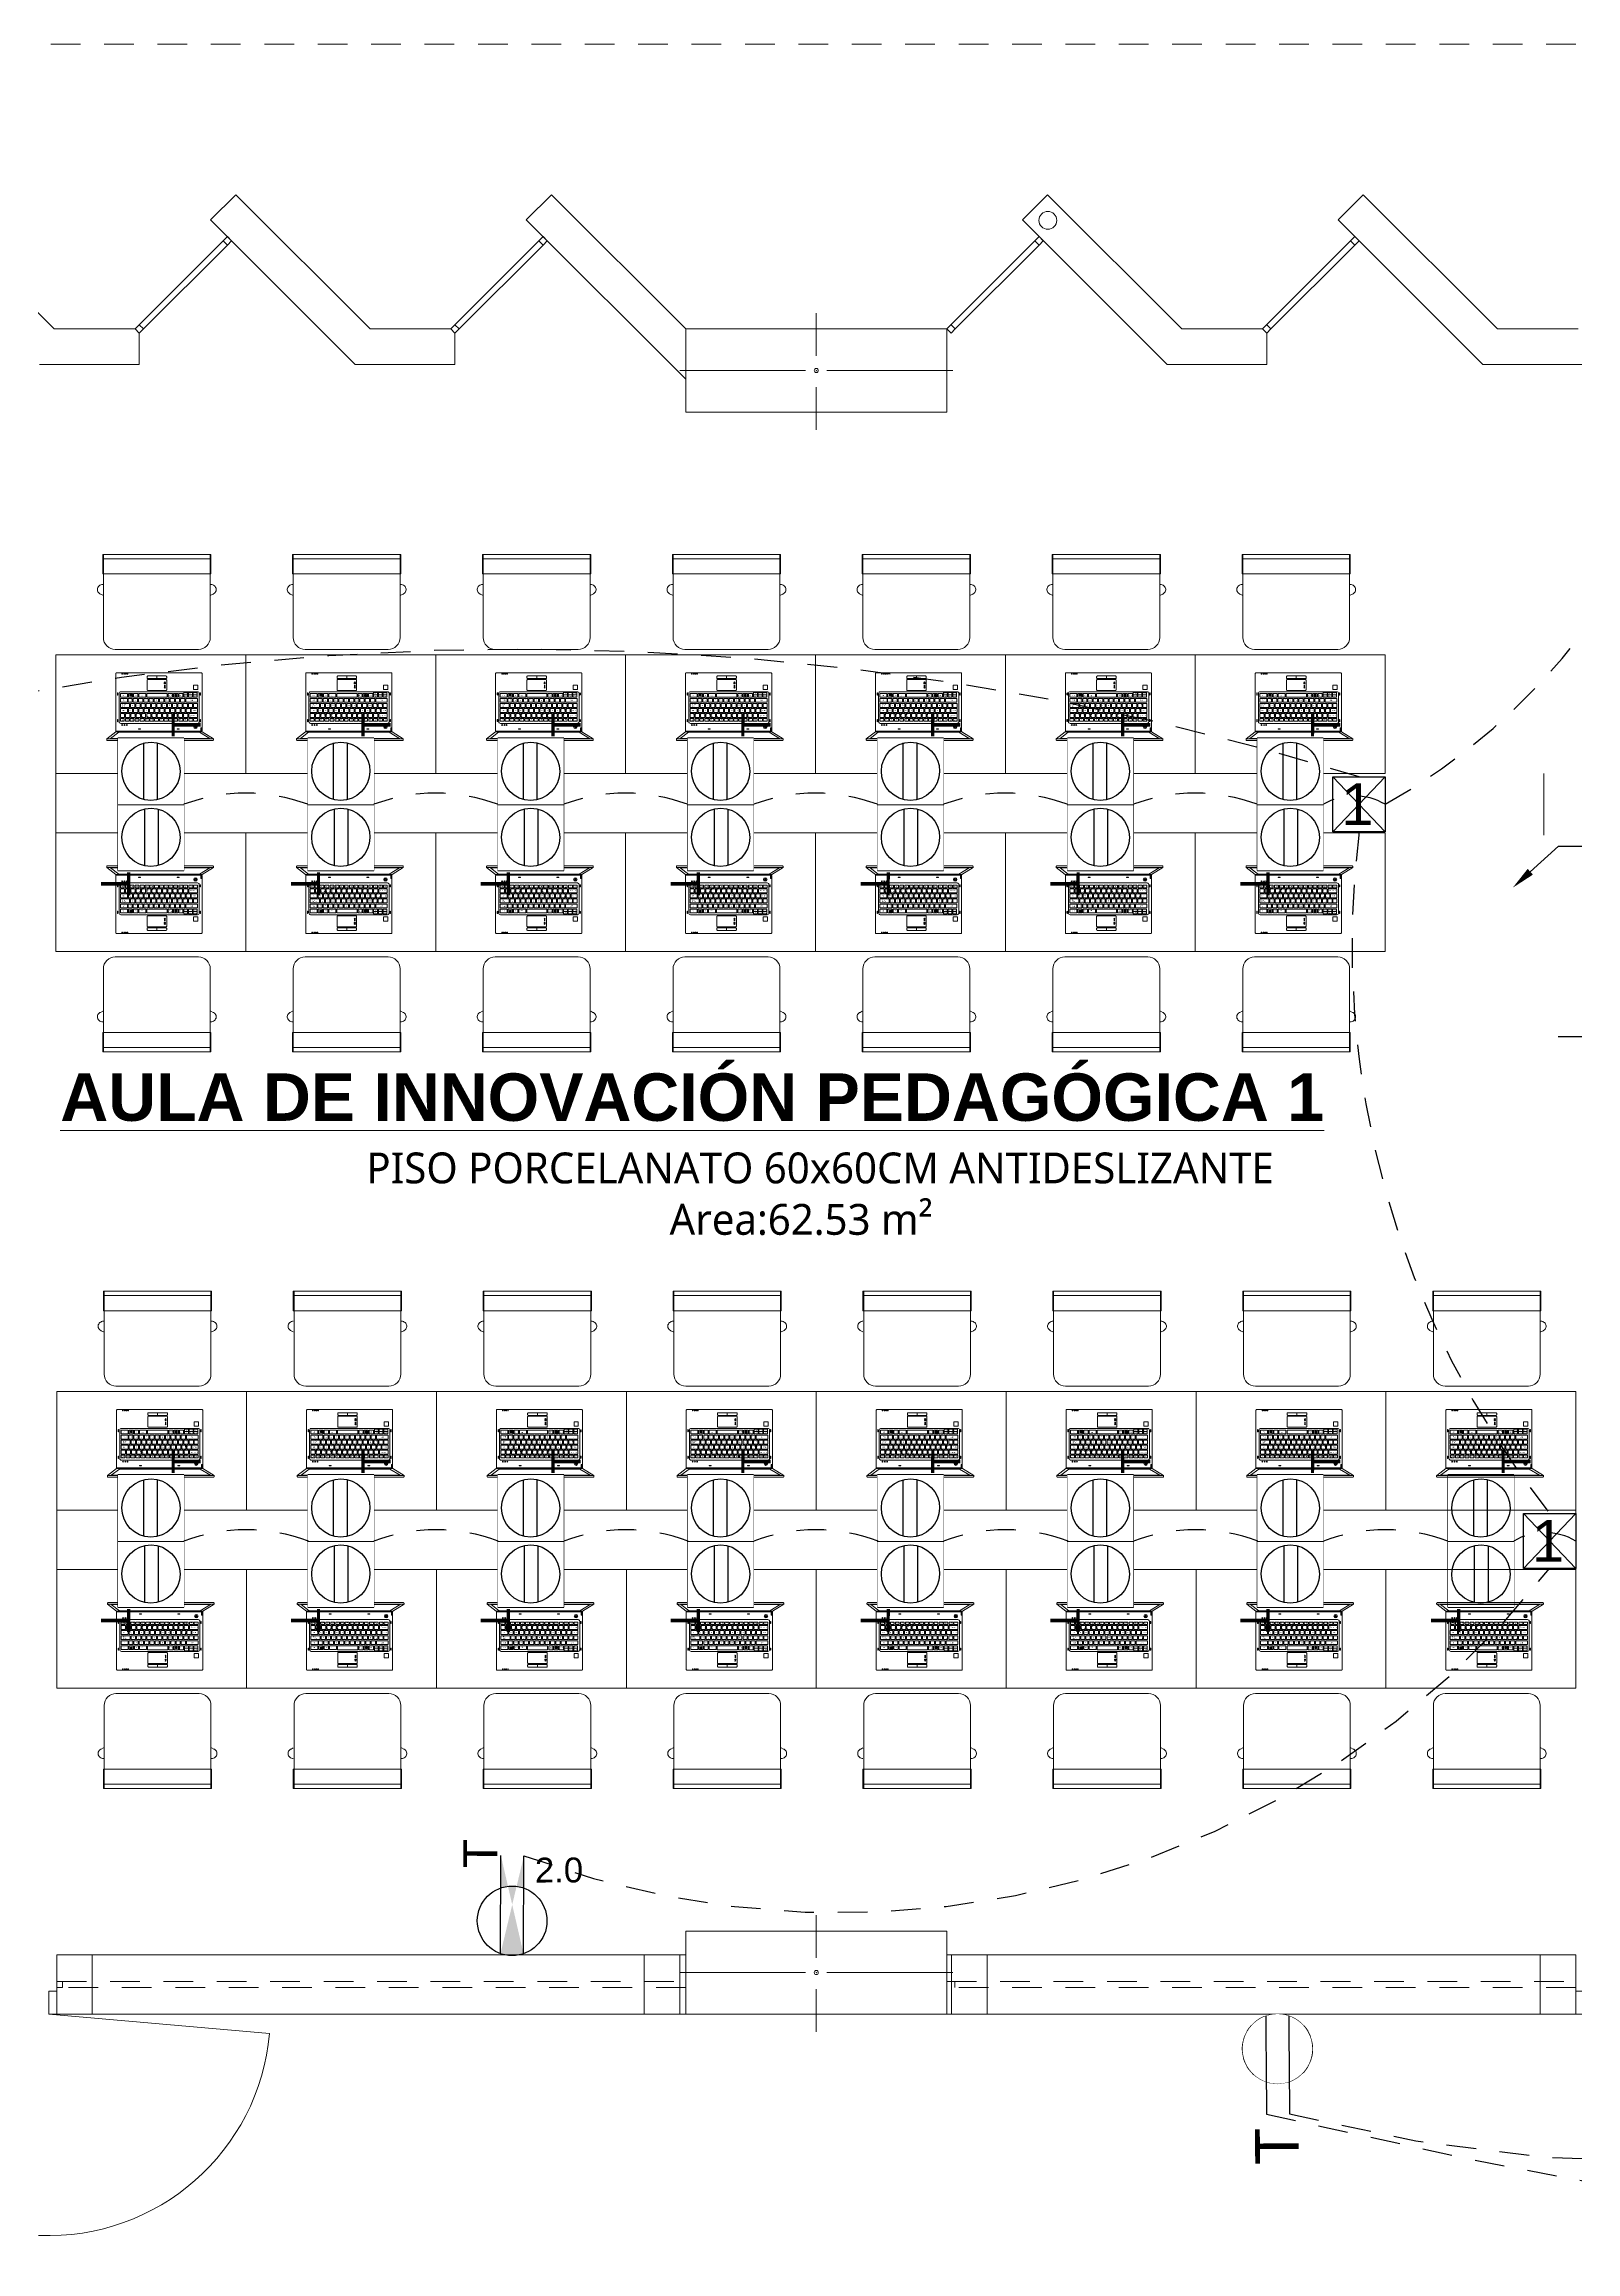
# Model space of a CAD drawing. Header units: metres. Extents: x -17 to 101, y 0 to 79.
# Drawn here: x 58.08 to 64.53, y 44.72 to 54.02 of the extents above; entities that cross this region are included whole.
import ezdxf
from ezdxf import colors
from ezdxf.entities.mleader import LeaderData, LeaderLine
from ezdxf.math import Vec2, Vec3

# ---------------------------------------------------------------- set-up
doc = ezdxf.new("R2010")
doc.units = ezdxf.units.M
doc.set_wipeout_variables(frame=1)
for name, pattern in [('CONTINUA', [0]), ('DASHED2', [0.375, 0.25, -0.125]), ('HIDDEN2', [0.1875, 0.125, -0.0625])]:
    doc.linetypes.add(name, pattern=pattern)
for name, color, linetype, lineweight in [('ALUMBRADO', 1, 'Continuous', 30), ('Cotas varias El', 253, 'Continuous', 13), ('GRAFO 0 BLANCO', 7, 'Continuous', 0), ('TOMACORRIENTE', 5, 'HIDDEN2', 30)]:
    doc.layers.add(name, color=color, linetype=linetype, lineweight=lineweight)
doc.styles.add('Generales', font='trebuc.ttf', dxfattribs={"height": 0.1})
doc.styles.add('Santa Rosa 1 50', font='trebuc.ttf')
doc.styles.get("Standard").update_dxf_attribs({"font": 'arial.ttf'})
doc.styles.add('style1', font='arial.ttf', dxfattribs={"height": 0.35})

# ---------------------------------------------------------------- blocks, each defined once
blk = doc.blocks.new('TOMACORRIENTE EN PISO')
at = {"layer": 'TOMACORRIENTE', "linetype": 'CONTINUA', "lineweight": 25}
blk.add_lwpolyline([(-0.166, -0.166), (0.166, -0.166), (0.166, 0.166), (-0.166, 0.166)], close=True, dxfattribs=at)
at = {"layer": 'TOMACORRIENTE', "color": 5, "linetype": 'CONTINUA', "style": 'style1', "text_generation_flag": 4}
blk.add_text('T', height=0.147, rotation=179.8829, dxfattribs=at).set_placement((0.296, -0.251))
at = {"linetype": 'CONTINUA', "lineweight": 25}
blk.add_wipeout([(-0.166, -0.166), (0.166, -0.166), (0.166, 0.166), (-0.166, 0.166)], dxfattribs=at).dxf.layer = 'TOMACORRIENTE'
at = {"layer": 'TOMACORRIENTE', "color": 5, "linetype": 'CONTINUA', "lineweight": 25}
for p, q in [((-0.142, 0.036), (0.142, 0.036)), ((-0.143, -0.033), (0.143, -0.033))]:
    blk.add_line(p, q, dxfattribs=at)
blk.add_ellipse((0, 0), major_axis=(0.104, 0.103), ratio=1, start_param=5.497787, end_param=11.780972, dxfattribs=at)
blk = doc.blocks.new('A$C34F338A5')
at = {"layer": 'GRAFO 0 BLANCO', "color": 8}
for p, q in [((0.7563, 0.6624), (0.7516, 0.6528)), ((0.7573, 0.6643), (0.7563, 0.6624)), ((0.7597, 0.6677), (0.7573, 0.6643)), ((0.7626, 0.6706), (0.7597, 0.6677)), ((0.7659, 0.6728), (0.7626, 0.6706)), ((0.7695, 0.6743), (0.7659, 0.6728)), ((0.7732, 0.6751), (0.7695, 0.6743)), ((0.777, 0.6751), (0.7732, 0.6751)), ((0.7807, 0.6743), (0.777, 0.6751)), ((0.7843, 0.6728), (0.7807, 0.6743)), ((0.7876, 0.6706), (0.7843, 0.6728)), ((0.7905, 0.6677), (0.7876, 0.6706)), ((0.7929, 0.6643), (0.7905, 0.6677)), ((0.7948, 0.6605), (0.7929, 0.6643)), ((0.7961, 0.6563), (0.7948, 0.6605)), ((0.7966, 0.6528), (0.7961, 0.6563)), ((0.8406, 0.6528), (0.905, 0.6528)), ((0.8406, 0.1969), (0.8406, 0.6528)), ((0.905, 0.6528), (0.923, 0.6528)), ((0.905, 0.1969), (0.905, 0.6528)), ((0.923, 0.1969), (0.923, 0.6528)), ((0.7516, 0.1969), (0.7563, 0.1873)), ((0.7563, 0.1873), (0.7573, 0.1854)), ((0.7929, 0.1854), (0.7948, 0.1893)), ((0.7948, 0.1893), (0.7961, 0.1934)), ((0.7961, 0.1934), (0.7966, 0.1969)), ((0.8406, 0.1969), (0.905, 0.1969)), ((0.905, 0.1969), (0.923, 0.1969)), ((0.7573, 0.1854), (0.7597, 0.182)), ((0.7597, 0.182), (0.7626, 0.1792)), ((0.7626, 0.1792), (0.7659, 0.177)), ((0.7659, 0.177), (0.7695, 0.1754)), ((0.7695, 0.1754), (0.7732, 0.1747)), ((0.7732, 0.1747), (0.777, 0.1747)), ((0.777, 0.1747), (0.7807, 0.1754)), ((0.7807, 0.1754), (0.7843, 0.177)), ((0.7843, 0.177), (0.7876, 0.1792)), ((0.7876, 0.1792), (0.7905, 0.182)), ((0.7905, 0.182), (0.7929, 0.1854))]:
    blk.add_line(p, q, dxfattribs=at)
for points in [[(0, 0.8), (0.5, 0.8), (0.5, 0), (0, 0), (0, 0.8)], [(0.3627, 0.4564), (0.3601, 0.459), (0.3627, 0.4615), (0.3627, 0.4564)], [(0.384, 0.4564), (0.3865, 0.459), (0.384, 0.4615), (0.384, 0.4564)]]:
    blk.add_lwpolyline(points, dxfattribs=at)
for points in [[(0.1458, 0.6634), (0.1458, 0.2137), (0.1422, 0.2137, -0.414214), (0.1394, 0.2165), (0.1394, 0.6606, -0.414214), (0.1422, 0.6634)], [(0.176, 0.2531), (0.176, 0.6147, 0.14104), (0.1757, 0.6157), (0.1458, 0.6634), (0.1458, 0.2138), (0.1756, 0.2519, 0.167529)], [(0.4239, 0.2553), (0.4239, 0.6124, 0.414214), (0.421, 0.6153), (0.18, 0.6153, 0.414214), (0.178, 0.6133), (0.178, 0.2544, 0.414214), (0.18, 0.2524), (0.421, 0.2524, 0.414214)], [(0.3448, 0.2727), (0.3448, 0.5965, 0.414214), (0.3377, 0.6036), (0.2181, 0.6036, 0.414214), (0.2109, 0.5965), (0.2109, 0.2727, 0.414214), (0.2181, 0.2656), (0.3377, 0.2656, 0.414214)], [(0.2273, 0.608), (0.2273, 0.6083, 0.414214), (0.2265, 0.6091), (0.2192, 0.6091, 0.414214), (0.2184, 0.6083), (0.2184, 0.608, 0.414214), (0.2192, 0.6073), (0.2265, 0.6073, 0.414214)], [(0.3395, 0.608), (0.3395, 0.6083, 0.414214), (0.3388, 0.6091), (0.3314, 0.6091, 0.414214), (0.3306, 0.6083), (0.3306, 0.608, 0.414214), (0.3314, 0.6073), (0.3388, 0.6073, 0.414214)], [(0.3961, 0.387), (0.3961, 0.4637, 0.414214), (0.3932, 0.4665), (0.3528, 0.4665, 0.414214), (0.3499, 0.4637), (0.3499, 0.387, 0.414214), (0.3528, 0.3842), (0.3932, 0.3842, 0.414214)], [(0.4109, 0.4253), (0.4109, 0.4637, 0.414214), (0.408, 0.4665), (0.4024, 0.4665, 0.414214), (0.3996, 0.4637), (0.3996, 0.4253)], [(0.4109, 0.387), (0.4109, 0.4253), (0.3996, 0.4253), (0.3996, 0.387, 0.414214), (0.4024, 0.3842), (0.408, 0.3842, 0.414214)], [(0.2273, 0.26), (0.2273, 0.2603, 0.414214), (0.2265, 0.2611), (0.2192, 0.2611, 0.414214), (0.2184, 0.2603), (0.2184, 0.26, 0.414214), (0.2192, 0.2593), (0.2265, 0.2593, 0.414214)], [(0.3395, 0.26), (0.3395, 0.2603, 0.414214), (0.3388, 0.2611), (0.3314, 0.2611, 0.414214), (0.3306, 0.2603), (0.3306, 0.26, 0.414214), (0.3314, 0.2593), (0.3388, 0.2593, 0.414214)]]:
    blk.add_lwpolyline(points, format="xyb", close=True, dxfattribs=at)
for points in [[(0.1735, 0.2644), (0.1735, 0.604), (0.1478, 0.6476), (0.1478, 0.2301)], [(0.176, 0.5931), (0.176, 0.5644), (0.178, 0.5644), (0.178, 0.5931)], [(0.176, 0.5931), (0.176, 0.5911), (0.178, 0.5911), (0.178, 0.5931)], [(0.176, 0.5644), (0.176, 0.5664), (0.178, 0.5664), (0.178, 0.5644)], [(0.1814, 0.6102), (0.1814, 0.6143), (0.1925, 0.6143), (0.1925, 0.6102)], [(0.1966, 0.5873), (0.1966, 0.5888), (0.1921, 0.5888), (0.1921, 0.5873)], [(0.2211, 0.5796), (0.2211, 0.596), (0.2312, 0.596), (0.2312, 0.5796)], [(0.2211, 0.5596), (0.2211, 0.5761), (0.2312, 0.5761), (0.2312, 0.5596)], [(0.2361, 0.5595), (0.2361, 0.596), (0.2525, 0.596), (0.2525, 0.5595)], [(0.2574, 0.5698), (0.2574, 0.596), (0.2738, 0.596), (0.2738, 0.5698)], [(0.2574, 0.5489), (0.2574, 0.5669), (0.2738, 0.5669), (0.2738, 0.5489)], [(0.2787, 0.5789), (0.2787, 0.596), (0.2951, 0.596), (0.2951, 0.5789)], [(0.2787, 0.5579), (0.2787, 0.5758), (0.2951, 0.5758), (0.2951, 0.5579)], [(0.3, 0.5473), (0.3, 0.5959), (0.3163, 0.5959), (0.3163, 0.5473)], [(0.3316, 0.5945), (0.3316, 0.5781), (0.3213, 0.5781), (0.3213, 0.5945)], [(0.3316, 0.5747), (0.3316, 0.5583), (0.3213, 0.5583), (0.3213, 0.5747)], [(0.3316, 0.5781), (0.3316, 0.5945), (0.3419, 0.5945), (0.3419, 0.5781)], [(0.3316, 0.5583), (0.3316, 0.5747), (0.3419, 0.5747), (0.3419, 0.5583)], [(0.3537, 0.5976), (0.3537, 0.5795), (0.3717, 0.5795), (0.3717, 0.5976)], [(0.1882, 0.5102), (0.1882, 0.5187), (0.1864, 0.5187), (0.1864, 0.5102)], [(0.2211, 0.5377), (0.2211, 0.5542), (0.2312, 0.5542), (0.2312, 0.5377)], [(0.2211, 0.5178), (0.2211, 0.5342), (0.2312, 0.5342), (0.2312, 0.5178)], [(0.2211, 0.4962), (0.2211, 0.5126), (0.2312, 0.5126), (0.2312, 0.4962)], [(0.2211, 0.4762), (0.2211, 0.4926), (0.2312, 0.4926), (0.2312, 0.4762)], [(0.2211, 0.4559), (0.2211, 0.4724), (0.2312, 0.4724), (0.2312, 0.4559)], [(0.2361, 0.5373), (0.2361, 0.5553), (0.2525, 0.5553), (0.2525, 0.5373)], [(0.2361, 0.5151), (0.2361, 0.5331), (0.2525, 0.5331), (0.2525, 0.5151)], [(0.2361, 0.493), (0.2361, 0.5109), (0.2525, 0.5109), (0.2525, 0.493)], [(0.2361, 0.4708), (0.2361, 0.4888), (0.2525, 0.4888), (0.2525, 0.4708)], [(0.2361, 0.4487), (0.2361, 0.4666), (0.2525, 0.4666), (0.2525, 0.4487)], [(0.2574, 0.5268), (0.2574, 0.5447), (0.2738, 0.5447), (0.2738, 0.5268)], [(0.2574, 0.5046), (0.2574, 0.5226), (0.2738, 0.5226), (0.2738, 0.5046)], [(0.2574, 0.4824), (0.2574, 0.5004), (0.2738, 0.5004), (0.2738, 0.4824)], [(0.2574, 0.4603), (0.2574, 0.4782), (0.2738, 0.4782), (0.2738, 0.4603)], [(0.2787, 0.5357), (0.2787, 0.5536), (0.2951, 0.5536), (0.2951, 0.5357)], [(0.2787, 0.5135), (0.2787, 0.5315), (0.2951, 0.5315), (0.2951, 0.5135)], [(0.2787, 0.4914), (0.2787, 0.5093), (0.2951, 0.5093), (0.2951, 0.4914)], [(0.2787, 0.4692), (0.2787, 0.4871), (0.2951, 0.4871), (0.2951, 0.4692)], [(0.3, 0.5251), (0.3, 0.5431), (0.3163, 0.5431), (0.3163, 0.5251)], [(0.3, 0.503), (0.3, 0.5209), (0.3163, 0.5209), (0.3163, 0.503)], [(0.3, 0.4808), (0.3, 0.4988), (0.3163, 0.4988), (0.3163, 0.4808)], [(0.3, 0.4586), (0.3, 0.4766), (0.3163, 0.4766), (0.3163, 0.4586)], [(0.3316, 0.5548), (0.3316, 0.5384), (0.3213, 0.5384), (0.3213, 0.5548)], [(0.3213, 0.517), (0.3213, 0.5349), (0.3377, 0.5349), (0.3377, 0.517)], [(0.3213, 0.4948), (0.3213, 0.5128), (0.3377, 0.5128), (0.3377, 0.4948)], [(0.3213, 0.4727), (0.3213, 0.4906), (0.3377, 0.4906), (0.3377, 0.4727)], [(0.3213, 0.3832), (0.3213, 0.4684), (0.3377, 0.4684), (0.3377, 0.3832)], [(0.3325, 0.5005), (0.3333, 0.5079), (0.3251, 0.5079), (0.3261, 0.5005)], [(0.3325, 0.5005), (0.3329, 0.5041), (0.3256, 0.5042), (0.3261, 0.5005)], [(0.3325, 0.5005), (0.3333, 0.5079), (0.3293, 0.5079), (0.3293, 0.5005)], [(0.3316, 0.5384), (0.3316, 0.5548), (0.3419, 0.5548), (0.3419, 0.5384)], [(0.2211, 0.436), (0.2211, 0.4524), (0.2312, 0.4524), (0.2312, 0.436)], [(0.2211, 0.4153), (0.2211, 0.4317), (0.2312, 0.4317), (0.2312, 0.4153)], [(0.2211, 0.3953), (0.2211, 0.4117), (0.2312, 0.4117), (0.2312, 0.3953)], [(0.2211, 0.3756), (0.2211, 0.392), (0.2312, 0.392), (0.2312, 0.3756)], [(0.2361, 0.4265), (0.2361, 0.4444), (0.2525, 0.4444), (0.2525, 0.4265)], [(0.2361, 0.4043), (0.2361, 0.4223), (0.2525, 0.4223), (0.2525, 0.4043)], [(0.2361, 0.3822), (0.2361, 0.4001), (0.2525, 0.4001), (0.2525, 0.3822)], [(0.2361, 0.36), (0.2361, 0.3779), (0.2525, 0.3779), (0.2525, 0.36)], [(0.2574, 0.4381), (0.2574, 0.4561), (0.2738, 0.4561), (0.2738, 0.4381)], [(0.2574, 0.4159), (0.2574, 0.4339), (0.2738, 0.4339), (0.2738, 0.4159)], [(0.2574, 0.3938), (0.2574, 0.4117), (0.2738, 0.4117), (0.2738, 0.3938)], [(0.2574, 0.3716), (0.2574, 0.3896), (0.2738, 0.3896), (0.2738, 0.3716)], [(0.2787, 0.447), (0.2787, 0.465), (0.2951, 0.465), (0.2951, 0.447)], [(0.2787, 0.4249), (0.2787, 0.4428), (0.2951, 0.4428), (0.2951, 0.4249)], [(0.2787, 0.4027), (0.2787, 0.4206), (0.2951, 0.4206), (0.2951, 0.4027)], [(0.2787, 0.3805), (0.2787, 0.3985), (0.2951, 0.3985), (0.2951, 0.3805)], [(0.2787, 0.3584), (0.2787, 0.3763), (0.2951, 0.3763), (0.2951, 0.3584)], [(0.3, 0.4365), (0.3, 0.4544), (0.3163, 0.4544), (0.3163, 0.4365)], [(0.3, 0.4143), (0.3, 0.4323), (0.3163, 0.4323), (0.3163, 0.4143)], [(0.3, 0.3921), (0.3, 0.4101), (0.3163, 0.4101), (0.3163, 0.3921)], [(0.3, 0.37), (0.3, 0.3879), (0.3163, 0.3879), (0.3163, 0.37)], [(0.3212, 0.3494), (0.3212, 0.3789), (0.3376, 0.3789), (0.3376, 0.3494)], [(0.3664, 0.4564), (0.3664, 0.4615), (0.3671, 0.4615), (0.3671, 0.4564)], [(0.3705, 0.4564), (0.3705, 0.4615), (0.3712, 0.4615), (0.3712, 0.4564)], [(0.3781, 0.4564), (0.3781, 0.4615), (0.3788, 0.4615), (0.3788, 0.4564)], [(0.381, 0.4564), (0.381, 0.4615), (0.3817, 0.4615), (0.3817, 0.4564)], [(0.176, 0.2746), (0.176, 0.3033), (0.178, 0.3033), (0.178, 0.2746)], [(0.176, 0.3033), (0.176, 0.3013), (0.178, 0.3013), (0.178, 0.3033)], [(0.1882, 0.3483), (0.1882, 0.3567), (0.1864, 0.3567), (0.1864, 0.3483)], [(0.2211, 0.3545), (0.2211, 0.3709), (0.2312, 0.3709), (0.2312, 0.3545)], [(0.2211, 0.3333), (0.2211, 0.3498), (0.2312, 0.3498), (0.2312, 0.3333)], [(0.2211, 0.3122), (0.2211, 0.3286), (0.2312, 0.3286), (0.2312, 0.3122)], [(0.2211, 0.2925), (0.2211, 0.3089), (0.2312, 0.3089), (0.2312, 0.2925)], [(0.2211, 0.2713), (0.2211, 0.2878), (0.2312, 0.2878), (0.2312, 0.2713)], [(0.2361, 0.3378), (0.2361, 0.3558), (0.2525, 0.3558), (0.2525, 0.3378)], [(0.2361, 0.3157), (0.2361, 0.3336), (0.2525, 0.3336), (0.2525, 0.3157)], [(0.2361, 0.2935), (0.2361, 0.3114), (0.2525, 0.3114), (0.2525, 0.2935)], [(0.2361, 0.2713), (0.2361, 0.2893), (0.2525, 0.2893), (0.2525, 0.2713)], [(0.2574, 0.3494), (0.2574, 0.3674), (0.2738, 0.3674), (0.2738, 0.3494)], [(0.2574, 0.3273), (0.2574, 0.3452), (0.2738, 0.3452), (0.2738, 0.3273)], [(0.2574, 0.3051), (0.2574, 0.3231), (0.2738, 0.3231), (0.2738, 0.3051)], [(0.2574, 0.2712), (0.2574, 0.3009), (0.2738, 0.3009), (0.2738, 0.2712)], [(0.2787, 0.3362), (0.2787, 0.3542), (0.2951, 0.3542), (0.2951, 0.3362)], [(0.2787, 0.314), (0.2787, 0.332), (0.2951, 0.332), (0.2951, 0.314)], [(0.2787, 0.2712), (0.2787, 0.3098), (0.2951, 0.3098), (0.2951, 0.2712)], [(0.3, 0.3478), (0.3, 0.3658), (0.3163, 0.3658), (0.3163, 0.3478)], [(0.3, 0.3257), (0.3, 0.3436), (0.3163, 0.3436), (0.3163, 0.3257)], [(0.3, 0.3035), (0.3, 0.3214), (0.3163, 0.3214), (0.3163, 0.3035)], [(0.3, 0.2712), (0.3, 0.3011), (0.3163, 0.3011), (0.3163, 0.2712)], [(0.3212, 0.3273), (0.3212, 0.3452), (0.3376, 0.3452), (0.3376, 0.3273)], [(0.3212, 0.3051), (0.3212, 0.3231), (0.3376, 0.3231), (0.3376, 0.3051)], [(0.3212, 0.2712), (0.3212, 0.3009), (0.3376, 0.3009), (0.3376, 0.2712)], [(0.3336, 0.311), (0.3344, 0.3184), (0.3262, 0.3184), (0.3272, 0.311)], [(0.3336, 0.311), (0.334, 0.3147), (0.3267, 0.3147), (0.3272, 0.311)], [(0.3336, 0.311), (0.3344, 0.3184), (0.3304, 0.3184), (0.3304, 0.311)], [(0.4239, 0.3), (0.4239, 0.3027), (0.4185, 0.3027), (0.4185, 0.3)], [(0.4239, 0.293), (0.4239, 0.2957), (0.4185, 0.2957), (0.4185, 0.293)], [(0.4239, 0.2861), (0.4239, 0.2889), (0.4185, 0.2889), (0.4185, 0.2861)], [(0.4239, 0.278), (0.4239, 0.2807), (0.4185, 0.2807), (0.4185, 0.278)], [(0.176, 0.2746), (0.176, 0.2766), (0.178, 0.2766), (0.178, 0.2746)]]:
    blk.add_lwpolyline(points, close=True, dxfattribs=at)
blk.add_lwpolyline([(0.923, 0.1999), (0.573, 0.1999, -0.414214), (0.523, 0.2499), (0.523, 0.5999, -0.414214), (0.573, 0.6499), (0.923, 0.6499), (0.923, 0.1999)], format="xyb", dxfattribs=at)
for centre, radius in [((0.1965, 0.5881), 0.00745), ((0.2045, 0.2985), 0.00177), ((0.2045, 0.2892), 0.00177), ((0.2045, 0.2793), 0.00177)]:
    blk.add_circle(centre, radius, dxfattribs=at)
blk.add_arc((0.1971, 0.5881), 0.00424, 222.75169, 140.82589, dxfattribs=at)
for s, height, p in [('Bloq', 0.00246, (0.2255, 0.5646)), ('Pausa', 0.00246, (0.2258, 0.5837)), ('Despl', 0.00246, (0.2286, 0.5637)), ('Inter', 0.00246, (0.2287, 0.5843)), ('Retroceso', 0.00417, (0.2455, 0.5659)), ('Enter', 0.00417, (0.2673, 0.577)), (']', 0.00417, (0.2704, 0.5637)), ('}', 0.00417, (0.2918, 0.572)), ('Shift', 0.00417, (0.3105, 0.5661)), ('Re Pág', 0.00246, (0.327, 0.581)), ('Inicio ', 0.00246, (0.327, 0.5619)), ('Av Pág', 0.00246, (0.3379, 0.582)), ('Fin', 0.00246, (0.3386, 0.5635)), ('Impr', 0.00246, (0.226, 0.5422)), ('F12', 0.00411, (0.2281, 0.5211)), ('F10', 0.00411, (0.2281, 0.4798)), ('F9', 0.00411, (0.2282, 0.461)), ('F11', 0.00411, (0.2282, 0.5006)), ('Pant', 0.00246, (0.2291, 0.5424)), ('?', 0.00417, (0.2413, 0.5176)), ('=', 0.00417, (0.2401, 0.4945)), (')', 0.00417, (0.242, 0.4737)), ('¿', 0.00417, (0.2423, 0.5385)), ('0', 0.00417, (0.2504, 0.4939)), ('9', 0.00417, (0.2508, 0.4725)), ('¡', 0.00417, (0.2503, 0.5386)), ("'", 0.00417, (0.2521, 0.5178)), ('^ ', 0.00417, (0.263, 0.5281)), ('*', 0.00417, (0.263, 0.5497)), ('P', 0.00417, (0.2669, 0.5119)), ('O', 0.00417, (0.2671, 0.4895)), ('I', 0.00417, (0.267, 0.4688)), ('[ ', 0.00417, (0.2706, 0.5405)), ('`', 0.00417, (0.2725, 0.5289)), ('+', 0.00417, (0.2718, 0.55)), ('¨', 0.00417, (0.2847, 0.5387)), ('Ñ', 0.00417, (0.2892, 0.5202)), ('L', 0.00417, (0.2892, 0.4984)), ('K', 0.00417, (0.2894, 0.476)), ('{', 0.00417, (0.2923, 0.5479)), ('´', 0.00417, (0.2924, 0.539)), (':', 0.00417, (0.3044, 0.5056)), (';', 0.00417, (0.305, 0.4829)), ('_', 0.00417, (0.3028, 0.5297)), ('M', 0.00417, (0.3109, 0.4649)), ('-', 0.00417, (0.3136, 0.5299)), ('.', 0.00417, (0.3139, 0.5059)), (',', 0.00417, (0.3142, 0.4823)), ('Insert', 0.00246, (0.3269, 0.5424)), ('Ctrl', 0.00417, (0.3312, 0.5213)), ('Alt Gr', 0.00417, (0.3317, 0.4744)), ('Supr', 0.00246, (0.3375, 0.5429)), ('F8', 0.00411, (0.2281, 0.4411)), ('F6', 0.00411, (0.2282, 0.4008)), ('F5', 0.00411, (0.2282, 0.3809)), ('F7', 0.00411, (0.2283, 0.4206)), ('/', 0.00417, (0.2411, 0.4293)), ('&', 0.00417, (0.2415, 0.406)), ('(', 0.00417, (0.242, 0.4507)), ('%%%', 0.00417, (0.2423, 0.3838)), ('5', 0.00417, (0.2507, 0.3837)), ('8', 0.00417, (0.2511, 0.45)), ('6', 0.00417, (0.2514, 0.4054)), ('7', 0.00417, (0.2514, 0.4276)), ('~ ', 0.00417, (0.2525, 0.3735)), ('U', 0.00417, (0.2671, 0.445)), ('Y', 0.00417, (0.2672, 0.4234)), ('T', 0.00417, (0.2672, 0.4012)), ('R', 0.00417, (0.2673, 0.3782)), ('H', 0.00417, (0.2891, 0.4319)), ('J', 0.00417, (0.2892, 0.4553)), ('G', 0.00417, (0.2894, 0.4097)), ('F', 0.00417, (0.2893, 0.3886)), ('N', 0.00417, (0.3104, 0.4436)), ('B', 0.00417, (0.3107, 0.4216)), ('V', 0.00417, (0.3107, 0.399)), ('C', 0.00417, (0.3107, 0.3768)), ('Esc', 0.00411, (0.2275, 0.2743)), ('F3', 0.00411, (0.2279, 0.3388)), ('F4', 0.00411, (0.228, 0.3593)), ('F1', 0.00411, (0.228, 0.2976)), ('F2', 0.00411, (0.2282, 0.318)), ('!', 0.00417, (0.2416, 0.2946)), ('.', 0.00417, (0.2383, 0.3394)), ('$', 0.00417, (0.2423, 0.362)), ('"', 0.00417, (0.2421, 0.3164)), ('¬', 0.00417, (0.2411, 0.3067)), ('\\', 0.00417, (0.2495, 0.2849)), ('|', 0.00411, (0.2496, 0.3072)), ('@', 0.00417, (0.2498, 0.3279)), ('#', 0.00417, (0.25, 0.3512)), ('3', 0.00417, (0.2502, 0.3386)), ('2', 0.00417, (0.251, 0.3164)), ('1', 0.00417, (0.251, 0.2944)), ('4', 0.00417, (0.2512, 0.3615)), ('Tab', 0.00417, (0.2672, 0.2786)), ('Q', 0.00417, (0.2671, 0.3107)), ('E', 0.00417, (0.2671, 0.3565)), ('W', 0.00417, (0.2674, 0.3337)), ('Bloq', 0.00417, (0.2859, 0.2795)), ('S', 0.00417, (0.2893, 0.3432)), ('D', 0.00417, (0.2894, 0.3656)), ('A', 0.00417, (0.2894, 0.3212)), ('Mayús', 0.00417, (0.2918, 0.2795)), ('<', 0.00417, (0.3077, 0.3134)), ('Z', 0.00417, (0.3101, 0.3335)), ('X', 0.00417, (0.3104, 0.3543)), ('Shift', 0.00417, (0.3108, 0.2816)), ('>', 0.00417, (0.3135, 0.314)), ('Alt', 0.00417, (0.329, 0.358)), ('Ctrl', 0.00417, (0.3308, 0.2812)), ('Fn', 0.00417, (0.3311, 0.3337)), ('°', 0.00411, (0.2523, 0.2723))]:
    blk.add_text(s, height=height, rotation=90, dxfattribs=at).set_placement(p)
blk = doc.blocks.new('caja de paso tipo 1')
at = {"layer": 'ALUMBRADO', "color": 3}
blk.add_lwpolyline([(-0.145, 0.152), (0.145, 0.152), (0.145, -0.152), (-0.145, -0.152)], close=True, dxfattribs=at)
for points in [[(-0.145, -0.152), (0.145, 0.152)], [(-0.145, 0.152), (0.145, -0.152)]]:
    blk.add_lwpolyline(points, dxfattribs=at)
at = {"layer": 'ALUMBRADO', "color": 6}
blk.add_text('1', height=0.231, dxfattribs=at).set_placement((-0.099, -0.115))
blk = doc.blocks.new('tomac. 2.2')
at = {"layer": 'TOMACORRIENTE'}
h = blk.add_hatch(color=256, dxfattribs=at)
h.dxf.hatch_style = 1
edge = h.paths.add_edge_path()
edge.add_line((-0.1383, 0.0488), (0.2747, 0.048))
edge.add_line((-0.1385, -0.0483), (0.2745, -0.0491))
edge = h.paths.add_edge_path()
edge.add_ellipse((0, 0), major_axis=(0.1039, 0.1035), ratio=1, start_angle=475.67104, end_angle=514.32896)
edge.add_line((-0.1385, -0.0483), (0.1383, -0.0488))
edge.add_ellipse((0, 0), major_axis=(0.1039, 0.1035), ratio=1, start_angle=655.67104, end_angle=694.32896)
edge.add_line((0.1385, 0.0483), (-0.1383, 0.0488))
at = {"layer": 'TOMACORRIENTE', "color": 5, "linetype": 'CONTINUA'}
for p, q in [((-0.1383, 0.0488), (0.2747, 0.048)), ((-0.1385, -0.0483), (0.2745, -0.0491))]:
    blk.add_line(p, q, dxfattribs=at)
blk.add_ellipse((0, 0), major_axis=(0.1039, 0.1035), ratio=1, start_param=5.497787, end_param=11.780972, dxfattribs=at)
at = {"layer": 'TOMACORRIENTE'}
blk.add_text('T', height=0.144, dxfattribs=at).set_placement((0.2215, 0.0626))
blk = doc.blocks.new('Tomacorriente con puesta a tierra')
at = {"layer": 'TOMACORRIENTE'}
blk.add_lwpolyline([(0.111, 0.0379), (0.1065, 0.0493), (0.1007, 0.0601), (0.0939, 0.0703), (0.086, 0.0798), (0.0772, 0.0883), (0.0676, 0.0959), (0.0572, 0.1024), (0.0462, 0.1079), (0.0346, 0.1121), (0.0227, 0.1151), (0.0106, 0.1168), (-0.0017, 0.1173), (-0.014, 0.1165), (-0.0261, 0.1144), (-0.0379, 0.111), (-0.0493, 0.1065), (-0.0601, 0.1007), (-0.0703, 0.0939), (-0.0798, 0.086), (-0.0883, 0.0772), (-0.0959, 0.0676), (-0.1024, 0.0572), (-0.1079, 0.0462), (-0.1121, 0.0346), (-0.1151, 0.0227), (-0.1168, 0.0106), (-0.1173, -0.0017), (-0.1165, -0.014), (-0.1144, -0.0261), (-0.111, -0.0379), (-0.1065, -0.0493), (-0.1007, -0.0601), (-0.0939, -0.0703), (-0.086, -0.0798), (-0.0772, -0.0883), (-0.0676, -0.0959), (-0.0572, -0.1024), (-0.0462, -0.1079), (-0.0346, -0.1121), (-0.0227, -0.1151), (-0.0106, -0.1168), (0.0017, -0.1173), (0.014, -0.1165), (0.0261, -0.1144), (0.0379, -0.111), (0.0493, -0.1065), (0.0601, -0.1007), (0.0703, -0.0939), (0.0798, -0.086), (0.0883, -0.0772), (0.0959, -0.0676), (0.1024, -0.0572), (0.1079, -0.0462), (0.1121, -0.0346), (0.1151, -0.0227), (0.1168, -0.0106), (0.1173, 0.0017), (0.1165, 0.014), (0.1144, 0.0261)], close=True, dxfattribs=at)
at = {"layer": 'TOMACORRIENTE', "color": 5, "linetype": 'CONTINUA', "style": 'style1', "text_generation_flag": 4}
blk.add_text('T', height=0.1466, rotation=180, dxfattribs=at).set_placement((0.3906, -0.0687))
blk.add_wipeout([(0.111, 0.0379), (0.1065, 0.0493), (0.1007, 0.0601), (0.0939, 0.0703), (0.086, 0.0798), (0.0772, 0.0883), (0.0676, 0.0959), (0.0572, 0.1024), (0.0462, 0.1079), (0.0346, 0.1121), (0.0227, 0.1151), (0.0106, 0.1168), (-0.0017, 0.1173), (-0.014, 0.1165), (-0.0261, 0.1144), (-0.0379, 0.111), (-0.0493, 0.1065), (-0.0601, 0.1007), (-0.0703, 0.0939), (-0.0798, 0.086), (-0.0883, 0.0772), (-0.0959, 0.0676), (-0.1024, 0.0572), (-0.1079, 0.0462), (-0.1121, 0.0346), (-0.1151, 0.0227), (-0.1168, 0.0106), (-0.1173, -0.0017), (-0.1165, -0.014), (-0.1144, -0.0261), (-0.111, -0.0379), (-0.1065, -0.0493), (-0.1007, -0.0601), (-0.0939, -0.0703), (-0.086, -0.0798), (-0.0772, -0.0883), (-0.0676, -0.0959), (-0.0572, -0.1024), (-0.0462, -0.1079), (-0.0346, -0.1121), (-0.0227, -0.1151), (-0.0106, -0.1168), (0.0017, -0.1173), (0.014, -0.1165), (0.0261, -0.1144), (0.0379, -0.111), (0.0493, -0.1065), (0.0601, -0.1007), (0.0703, -0.0939), (0.0798, -0.086), (0.0883, -0.0772), (0.0959, -0.0676), (0.1024, -0.0572), (0.1079, -0.0462), (0.1121, -0.0346), (0.1151, -0.0227), (0.1168, -0.0106), (0.1173, 0.0017), (0.1165, 0.014), (0.1144, 0.0261)]).dxf.layer = 'TOMACORRIENTE'
at = {"layer": 'TOMACORRIENTE', "color": 5, "linetype": 'CONTINUA'}
for p, q in [((-0.1107, 0.0388), (0.2197, 0.0388)), ((-0.1107, -0.0388), (0.2197, -0.0388))]:
    blk.add_line(p, q, dxfattribs=at)

msp = doc.modelspace()

# ---------------------------------------------------------------- linework, layer by layer
at = {"layer": 'Cotas varias El', "linetype": 'Continuous'}
for p, q in [((58.4639, 52.8181), (58.8529, 53.2071)), ((58.8529, 53.2071), (58.8352, 53.1894)), ((58.8529, 53.2071), (58.8705, 53.1894)), ((59.794, 52.8181), (60.1829, 53.2071)), ((60.1829, 53.2071), (60.1652, 53.1894)), ((60.1829, 53.2071), (60.2006, 53.1894)), ((61.8839, 52.8181), (62.2728, 53.2071)), ((62.2728, 53.2071), (62.2552, 53.1894)), ((62.2728, 53.2071), (62.2905, 53.1894)), ((63.214, 52.8181), (63.6029, 53.2071)), ((63.6029, 53.2071), (63.5852, 53.1894)), ((63.6029, 53.2071), (63.6205, 53.1894)), ((58.4993, 52.8181), (58.8529, 53.1717)), ((58.8352, 53.1894), (58.8529, 53.1717)), ((58.8529, 53.1717), (58.8705, 53.1894)), ((59.8293, 52.8181), (60.1829, 53.1717)), ((60.1652, 53.1894), (60.1829, 53.1717)), ((60.1829, 53.1717), (60.2006, 53.1894)), ((61.9193, 52.8181), (62.2728, 53.1717)), ((62.2552, 53.1894), (62.2728, 53.1717)), ((62.2728, 53.1717), (62.2905, 53.1894)), ((63.2493, 52.8181), (63.6029, 53.1717)), ((63.5852, 53.1894), (63.6029, 53.1717)), ((63.6029, 53.1717), (63.6205, 53.1894)), ((58.4993, 52.8181), (58.4816, 52.8358)), ((59.8293, 52.8181), (59.8117, 52.8358)), ((61.3339, 52.8847), (61.3339, 52.7047)), ((61.9193, 52.8181), (61.9016, 52.8358)), ((63.2493, 52.8181), (63.2316, 52.8358)), ((58.4816, 52.8005), (58.4993, 52.8181)), ((59.8117, 52.8005), (59.8293, 52.8181)), ((61.9016, 52.8005), (61.8839, 52.8181)), ((61.9016, 52.8005), (61.9193, 52.8181)), ((63.2316, 52.8005), (63.2493, 52.8181)), ((60.7589, 52.6431), (61.2889, 52.6431)), ((61.3339, 52.5731), (61.3339, 52.3931)), ((61.9089, 52.6431), (61.3789, 52.6431)), ((61.3339, 46.1347), (61.3339, 45.9547)), ((58.1339, 45.9681), (60.7839, 45.9681)), ((58.1339, 45.7181), (58.1339, 45.9681)), ((58.1339, 45.9681), (58.1339, 45.7181)), ((61.8839, 45.9681), (64.5339, 45.9681)), ((64.5339, 45.7181), (64.5339, 45.9682)), ((64.5339, 45.9681), (64.5339, 45.7181)), ((60.7589, 45.8931), (61.2889, 45.8931)), ((61.9089, 45.8931), (61.3789, 45.8931)), ((61.3339, 45.8231), (61.3339, 45.6431)), ((58.1006, 45.7181), (59.0304, 45.6368)), ((60.787, 45.7181), (58.1339, 45.7181)), ((64.5339, 45.7181), (61.8839, 45.7181))]:
    msp.add_line(p, q, dxfattribs=at)
at = {"layer": 'Cotas varias El', "ltscale": 0.05}
for p, q in [((58.4639, 52.8181), (58.4816, 52.8005)), ((58.4639, 52.8181), (58.4816, 52.8005)), ((58.4816, 52.8005), (58.4816, 52.6681)), ((59.794, 52.8181), (59.8117, 52.8005)), ((59.794, 52.8181), (59.8117, 52.8005)), ((59.8117, 52.8005), (59.8117, 52.6681)), ((63.214, 52.8181), (63.2316, 52.8005)), ((63.214, 52.8181), (63.2316, 52.8005)), ((63.2316, 52.8005), (63.2316, 52.6681)), ((58.0617, 52.6681), (58.4816, 52.6681)), ((62.8117, 52.6681), (63.2316, 52.6681))]:
    msp.add_line(p, q, dxfattribs=at)
at = {"layer": 'Cotas varias El', "linetype": 'ByBlock'}
for p, q in [((58.1006, 45.7181), (58.1006, 45.814)), ((58.1006, 45.814), (58.1339, 45.814)), ((58.1339, 45.814), (58.1339, 45.7181)), ((58.1339, 45.7181), (58.1339, 45.814)), ((64.5339, 45.7181), (64.5339, 45.814)), ((64.5339, 45.814), (64.5673, 45.814)), ((64.5339, 45.7181), (64.5339, 45.814)), ((64.5339, 45.7181), (64.5339, 45.814)), ((58.1339, 45.7181), (58.1006, 45.7181)), ((64.5673, 45.7181), (64.5339, 45.7181))]:
    msp.add_line(p, q, dxfattribs=at)
at = {"layer": 'Cotas varias El', "linetype": 'DASHED2', "ltscale": 0.5}
for p, q in [((58.1339, 45.8556), (60.7839, 45.8556)), ((60.7839, 45.8306), (58.1339, 45.8306)), ((58.1589, 45.8306), (58.1339, 45.8306)), ((61.8839, 45.8556), (64.5339, 45.8556)), ((64.5339, 45.8306), (61.8839, 45.8306))]:
    msp.add_line(p, q, dxfattribs=at)
at = {"layer": 'Cotas varias El', "linetype": 'DASHED2'}
for p, q in [((58.1339, 45.8556), (58.1589, 45.8556)), ((58.1589, 45.8556), (58.1589, 45.8306)), ((61.9175, 45.8556), (61.9175, 45.8306))]:
    msp.add_line(p, q, dxfattribs=at)
at = {"layer": 'Cotas varias El', "linetype": 'HIDDEN2'}
msp.add_lwpolyline([(85.2339, 52.8181), (85.2339, 54.0181), (56.4339, 54.0181), (56.4339, 52.8181)], dxfattribs=at)
at = {"layer": 'Cotas varias El', "ltscale": 0.05}
for points in [[(58.1239, 52.8181), (57.5582, 53.3838)], [(58.8882, 53.3838), (58.7821, 53.2778)], [(59.4539, 52.8181), (58.8882, 53.3838)], [(60.2182, 53.3838), (60.1122, 53.2778)], [(60.7839, 52.8181), (60.2182, 53.3838)], [(62.3082, 53.3838), (62.2021, 53.2778)], [(62.8739, 52.8181), (62.3082, 53.3838)], [(63.6382, 53.3838), (63.5321, 53.2778)], [(64.2039, 52.8181), (63.6382, 53.3838)], [(58.7821, 53.2778), (59.3918, 52.6681)], [(60.1122, 53.2778), (60.7839, 52.606)], [(62.2021, 53.2778), (62.8117, 52.6681)], [(63.5321, 53.2778), (64.1418, 52.6681)], [(58.4639, 52.8181), (58.1239, 52.8181)], [(59.4539, 52.8181), (59.794, 52.8181)], [(63.0439, 52.8181), (62.8739, 52.8181)], [(63.214, 52.8181), (63.0439, 52.8181)], [(64.2039, 52.8181), (64.544, 52.8181)], [(59.3918, 52.6681), (59.8117, 52.6681)], [(64.1418, 52.6681), (64.5617, 52.6681)]]:
    msp.add_lwpolyline(points, dxfattribs=at)
at = {"layer": 'Cotas varias El'}
for points in [[(61.8839, 52.8181), (61.8839, 52.4681), (60.7839, 52.4681), (60.7839, 52.606)], [(58.1309, 50.9451), (58.1309, 50.6951)], [(64.3997, 50.9451), (64.3997, 50.6855)], [(58.1339, 47.8411), (58.1339, 47.5911)], [(64.5339, 47.8411), (64.5339, 47.5815)], [(60.7839, 45.9681), (60.7839, 46.0681), (61.8839, 46.0681), (61.8839, 45.9681)]]:
    msp.add_lwpolyline(points, dxfattribs=at)
at = {"layer": 'Cotas varias El', "linetype": 'Continuous'}
for points in [[(60.7839, 52.4681), (61.8839, 52.4681), (61.8839, 52.8181), (60.7839, 52.8181)], [(60.7839, 45.7181), (61.8839, 45.7181), (61.8839, 46.0681), (60.7839, 46.0681)]]:
    msp.add_lwpolyline(points, close=True, dxfattribs=at)
at = {"layer": 'Cotas varias El'}
for points in [[(58.1339, 45.7181), (58.2839, 45.7181), (58.2839, 45.9681), (58.1339, 45.9681)], [(60.6089, 45.7181), (60.7589, 45.7181), (60.7589, 45.9681), (60.6089, 45.9681)], [(61.9039, 45.7181), (62.0539, 45.7181), (62.0539, 45.9681), (61.9039, 45.9681)], [(64.3839, 45.7182), (64.5339, 45.7182), (64.5339, 45.9682), (64.3839, 45.9682)]]:
    msp.add_lwpolyline(points, close=True, dxfattribs=at)
msp.add_circle((62.3094, 53.2757), 0.0375, dxfattribs=at)
at = {"layer": 'Cotas varias El', "linetype": 'Continuous'}
for centre in [(61.3339, 52.6431), (61.3339, 45.8931)]:
    msp.add_circle(centre, 0.00871, dxfattribs=at)
at = {"layer": 'Cotas varias El', "linetype": 'ByBlock'}
msp.add_arc((58.1006, 45.7181), 0.9333, 180, 355, dxfattribs=at)
at = {"layer": 'Cotas varias El', "linetype": 'Continuous'}
for p in [(61.3339, 52.6431), (61.3339, 45.8931)]:
    msp.add_point(p, dxfattribs=at)
at = {"layer": 'TOMACORRIENTE', "lineweight": 25}
msp.add_arc((62.4079, 53.1784), 2.7082, 299.24361, 346.13602, dxfattribs=at)

# ---------------------------------------------------------------- block references
at = {"layer": 'Cotas varias El', "xscale": -1, "rotation": 270}
for p in [(58.1309, 50.9451), (58.9309, 50.9451), (59.7309, 50.9451), (60.5309, 50.9451), (61.3309, 50.9451), (62.1309, 50.9451), (62.9309, 50.9451), (58.1339, 47.8411), (58.9339, 47.8411), (59.7339, 47.8411), (60.5339, 47.8411), (61.3339, 47.8411), (62.1339, 47.8411), (62.9339, 47.8411)]:
    msp.add_blockref('A$C34F338A5', p, dxfattribs=at)
at = {"layer": 'Cotas varias El', "rotation": 270}
for p in [(58.1309, 50.6951), (58.9309, 50.6951), (59.7309, 50.6951), (60.5309, 50.6951), (61.3309, 50.6951), (62.1309, 50.6951), (62.9309, 50.6951), (58.1339, 47.5911), (58.9339, 47.5911), (59.7339, 47.5911), (60.5339, 47.5911), (61.3339, 47.5911), (62.1339, 47.5911), (62.9339, 47.5911)]:
    msp.add_blockref('A$C34F338A5', p, dxfattribs=at)
at = {"layer": 'TOMACORRIENTE', "lineweight": 25, "xscale": 0.8382000000000001, "yscale": 0.8382000000000001, "zscale": 0.8382000000000001, "rotation": 270}
msp.add_blockref('TOMACORRIENTE EN PISO', (64.1339, 47.572), dxfattribs=at)
at = {"layer": 'TOMACORRIENTE', "lineweight": 25, "rotation": 89.85735275067192}
msp.add_blockref('tomac. 2.2', (60.0527, 46.1109), dxfattribs=at)

# ---------------------------------------------------------------- texts
at = {"layer": 'Cotas varias El', "insert": (57.875, 49.6816), "char_height": 0.209, "attachment_point": 1, "style": 'Santa Rosa 1 50'}
msp.add_mtext_dynamic_manual_height_columns('\\pi0.27418;{\\fSwis721 Ex BT|b1|i0|c0|p34;\\H0.95694x;\\LAULA DE INNOVACIÓN PEDAGÓGICA 1\\P\\pi1.5634;\\fTrebuchet MS|b0|i0|c0|p34;\\H0.65x;\\lPISO PORCELANATO 60x60CM ANTIDESLIZANTE\\P\\pi2.8408;Area:62.53 m²}', width=6.822621, gutter_width=1, heights=[0], dxfattribs=at)
at = {"layer": 'TOMACORRIENTE', "lineweight": 25}
msp.add_text('2.0', height=0.10469, rotation=0.21132, dxfattribs=at).set_placement((60.1487, 46.2723))

# ---------------------------------------------------------------- leaders
at = {"layer": 'Cotas varias El'}
ml = msp.add_multileader_mtext('Standard', dxfattribs=at)
ml.set_content('{\\H0.86957x;Espacio técnico} ', color=256, style='Generales')
ml.set_leader_properties()
ml.build(insert=Vec2(0, 0))
ml.multileader.update_dxf_attribs({"text_right_attachment_type": 6, "dogleg_length": 0.1826, "arrow_head_size": 0.1})
ctx = ml.context
ctx.base_point, ctx.char_height, ctx.arrow_head_size, ctx.landing_gap_size, ctx.plane_origin = Vec3(64.643, 50.6389), 0.115, 0.1, 0.09, Vec3(65.9123, 51.3202)
ctx.right_attachment = 6
notes = []
notes.append((ctx, [(0, (1, 1, 0), (64.4604, 50.6389), (1, 0), 0.1826, [(0, [(64.2681, 50.4638)], 0, [])])]))
ctx.mtext.insert, ctx.mtext.flow_direction = Vec3(64.733, 50.7106), 5
ml = msp.add_multileader_mtext('Standard', dxfattribs=at)
ml.set_content('{\\H0.86957x;Pizarra acrílica\\P4.20m x 1.20m} ', color=256, style='Generales')
ml.set_leader_properties()
ml.build(insert=Vec2(0, 0))
ml.multileader.update_dxf_attribs({"text_right_attachment_type": 6, "dogleg_length": 0.1826, "arrow_head_size": 0.1})
ctx = ml.context
ctx.base_point, ctx.char_height, ctx.arrow_head_size, ctx.landing_gap_size, ctx.plane_origin = Vec3(64.5506, 49.913), 0.115, 0.1, 0.09, Vec3(65.8198, 50.5942)
ctx.right_attachment = 6
notes.append((ctx, [(1, (1, 1, 0), (65.8274, 49.8361), (-1, 0), 0.1826, [(0, [(65.9806, 49.6477)], 0, [])])]))
ctx.mtext.insert, ctx.mtext.flow_direction = Vec3(64.6406, 49.9711), 5
for ctx, leaders in notes:
    for number, flags, end, landing, length, lines in leaders:
        leader = LeaderData()
        leader.index, (leader.has_last_leader_line, leader.has_dogleg_vector, leader.attachment_direction) = number, flags
        leader.last_leader_point, leader.dogleg_vector, leader.dogleg_length = Vec3(end), Vec3(landing), length
        for number, points, colour, breaks in lines:
            line = LeaderLine()
            line.index, line.vertices, line.color, line.breaks = number, Vec3.list(points), colors.encode_raw_color(colour), breaks
            leader.lines.append(line)
        ctx.leaders.append(leader)

# ---------------------------------------------------------------- next in the draw order: block references
at = {"layer": 'Cotas varias El', "rotation": 270}
msp.add_blockref('A$C34F338A5', (63.7339, 47.5911), dxfattribs=at)
at = {"layer": 'TOMACORRIENTE', "lineweight": 25}
for name, p, xscale, yscale, zscale, rotation in [('TOMACORRIENTE EN PISO', (58.5309, 50.676), 0.8382000000000001, 0.8382000000000001, 0.8382000000000001, 270), ('TOMACORRIENTE EN PISO', (59.3309, 50.676), 0.8382000000000001, 0.8382000000000001, 0.8382000000000001, 270), ('TOMACORRIENTE EN PISO', (60.1309, 50.676), 0.8382000000000001, 0.8382000000000001, 0.8382000000000001, 270), ('TOMACORRIENTE EN PISO', (60.9309, 50.676), 0.8382000000000001, 0.8382000000000001, 0.8382000000000001, 270), ('TOMACORRIENTE EN PISO', (61.7309, 50.676), 0.8382000000000001, 0.8382000000000001, 0.8382000000000001, 270), ('TOMACORRIENTE EN PISO', (62.5309, 50.676), 0.8382000000000001, 0.8382000000000001, 0.8382000000000001, 270), ('TOMACORRIENTE EN PISO', (63.3309, 50.676), 0.8382000000000001, 0.8382000000000001, 0.8382000000000001, 270), ('TOMACORRIENTE EN PISO', (64.1339, 47.8507), 0.8382000000000001, 0.8382000000000001, 0.8382000000000001, 89.99999999999999), ('TOMACORRIENTE EN PISO', (58.5309, 47.572), 0.8382000000000001, 0.8382000000000001, 0.8382000000000001, 270), ('TOMACORRIENTE EN PISO', (59.3309, 47.572), 0.8382000000000001, 0.8382000000000001, 0.8382000000000001, 270), ('TOMACORRIENTE EN PISO', (60.1309, 47.572), 0.8382000000000001, 0.8382000000000001, 0.8382000000000001, 270), ('TOMACORRIENTE EN PISO', (60.9309, 47.572), 0.8382000000000001, 0.8382000000000001, 0.8382000000000001, 270), ('TOMACORRIENTE EN PISO', (61.7309, 47.572), 0.8382000000000001, 0.8382000000000001, 0.8382000000000001, 270), ('TOMACORRIENTE EN PISO', (62.5309, 47.572), 0.8382000000000001, 0.8382000000000001, 0.8382000000000001, 270), ('TOMACORRIENTE EN PISO', (63.3309, 47.572), 0.8382000000000001, 0.8382000000000001, 0.8382000000000001, 270), ('Tomacorriente con puesta a tierra', (63.2769, 45.5715), -1.25, 1.25, 1.25, 90.43662117592204)]:
    msp.add_blockref(name, p, dxfattribs=dict(at, xscale=xscale, yscale=yscale, zscale=zscale, rotation=rotation))

# ---------------------------------------------------------------- next in the draw order: linework, layer by layer
for centre, radius, start, end in [((67.4439, 50.2198), 3.8532, 172.8463, 218.38807), ((64.4036, 47.49), 0.2568, 59.50382, 120.49614), ((61.4329, 49.9543), 3.8089, 249.55609, 321.73906), ((70.2562, 74.9851), 30.5086, 256.68602, 283.33154)]:
    msp.add_arc(centre, radius, start, end, dxfattribs=at)

# ---------------------------------------------------------------- next in the draw order: block references
at = {"layer": 'Cotas varias El', "xscale": -1, "rotation": 270}
msp.add_blockref('A$C34F338A5', (63.7339, 47.8411), dxfattribs=at)
at = {"layer": 'TOMACORRIENTE', "lineweight": 25, "xscale": 0.8382000000000001, "yscale": 0.8382000000000001, "zscale": 0.8382000000000001, "rotation": 89.99999999999999}
for p in [(58.5309, 50.9547), (59.3309, 50.9547), (60.1309, 50.9547), (60.9309, 50.9547), (61.7309, 50.9547), (62.5309, 50.9547), (63.3309, 50.9547), (58.5309, 47.8507), (59.3309, 47.8507), (60.1309, 47.8507), (60.9309, 47.8507), (61.7309, 47.8507), (62.5309, 47.8507), (63.3309, 47.8507)]:
    msp.add_blockref('TOMACORRIENTE EN PISO', p, dxfattribs=at)
at = {"layer": 'TOMACORRIENTE', "lineweight": 25, "xscale": 0.762, "yscale": 0.762, "zscale": 0.762}
msp.add_blockref('caja de paso tipo 1', (64.4237, 47.7113), dxfattribs=at)

# ---------------------------------------------------------------- next in the draw order: linework, layer by layer
at = {"layer": 'TOMACORRIENTE', "lineweight": 25}
for centre, radius, start, end in [((60.0844, 39.5641), 11.9043, 72.71898, 106.5923), ((58.9309, 50.1159), 0.7464, 69.56003, 110.43997), ((59.7309, 50.1159), 0.7464, 69.56003, 110.43997), ((60.5309, 50.1159), 0.7464, 69.56003, 110.43997), ((61.3309, 50.1159), 0.7464, 69.56003, 110.43997), ((62.1309, 50.1159), 0.7464, 69.56003, 110.43997), ((62.9309, 50.1159), 0.7464, 69.56003, 110.43997), ((63.6006, 50.594), 0.2568, 59.50382, 120.49614), ((64.9396, 51.5776), 6.484, 255.60391, 330.42991), ((58.9324, 47.0065), 0.752, 69.59915, 110.40085), ((59.7324, 47.0065), 0.752, 69.59915, 110.40085), ((60.5324, 47.0065), 0.752, 69.59915, 110.40085), ((61.3324, 47.0065), 0.752, 69.59915, 110.40085), ((62.1324, 47.0065), 0.752, 69.59915, 110.40085), ((62.9324, 47.0065), 0.752, 69.59915, 110.40085), ((63.7324, 47.0065), 0.752, 69.59915, 110.40085)]:
    msp.add_arc(centre, radius, start, end, dxfattribs=at)

# ---------------------------------------------------------------- next in the draw order: block references
at = {"layer": 'TOMACORRIENTE', "lineweight": 25, "xscale": 0.762, "yscale": 0.762, "zscale": 0.762}
msp.add_blockref('caja de paso tipo 1', (63.6207, 50.8153), dxfattribs=at)

doc.saveas('drawing.dxf')
